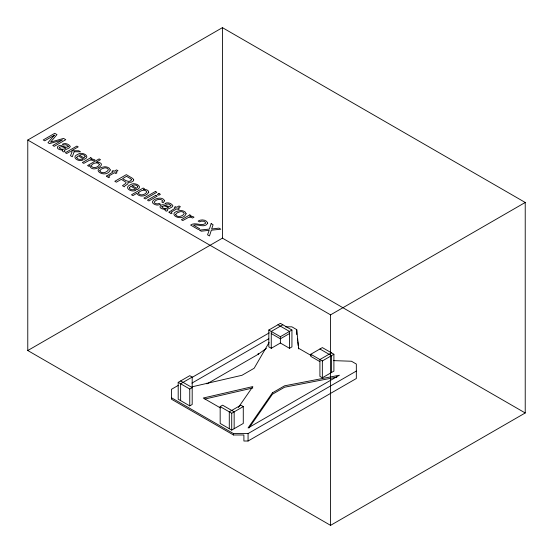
<?xml version="1.0" encoding="UTF-8"?>
<svg xmlns="http://www.w3.org/2000/svg" width="553" height="553" viewBox="0 0 553 553"><rect width="100%" height="100%" fill="white"/><g stroke="black" fill="none" stroke-linecap="round" stroke-linejoin="round"><path stroke-width="0.83" d="M269.09 342.487L254.152 368.263L241.986 375.287L191.995 386.83M238.329 407.52L252.839 386.575L203.269 398.022L220.371 407.9M249.037 427.96L272.394 394.248L284.56 387.224L336.874 377.118M207.762 383.409L258.355 354.197L266.38 348.355M27.774 140.033L222.43 27.65L525.226 202.467L525.226 412.967L330.57 525.35L27.774 350.533L27.774 140.033L330.57 314.851L525.226 202.467M27.774 350.533L222.43 238.149L525.226 412.967M178.197 382.351L189.755 375.681L192.188 377.084L192.188 404.478L189.755 405.881L178.197 399.211L178.197 382.351L189.755 389.022L192.188 387.618L180.631 380.948M268.827 330.03L280.378 323.36L291.936 330.03L291.936 346.89L289.502 348.293L280.378 343.026L271.26 348.293L268.827 346.89L268.827 330.03L280.378 336.701L291.936 330.03M192.188 377.084L180.631 383.761L180.631 400.614M282.811 324.763L271.26 331.434L271.26 348.293M178.149 385.455L171.43 389.333L171.43 399.183L233.47 434.983L243.894 434.983L243.894 441.018L248.069 441.018L356.332 378.515L356.332 364.047L351.466 361.24L333.611 360.632M192.333 377.264L269.242 332.858M191.919 383.118L268.772 338.754M289.502 333.542L280.378 338.809L271.26 333.542M229.288 428.706L229.288 411.847L240.845 405.176L243.279 406.579L243.279 423.439L231.721 430.11L220.17 423.439L220.17 406.579L222.603 405.176L234.154 411.847L234.154 428.706M319.917 361.634L310.793 356.367L310.793 354.259L322.351 347.588L333.901 354.259L333.901 371.118L322.351 377.789L319.917 376.386L319.917 359.526L331.475 352.855M220.17 406.579L231.721 413.257L243.279 406.579M310.793 354.259L322.351 360.936L333.901 354.259M171.43 397.759L233.47 433.58L248.069 433.58L356.332 371.07M204.949 399.038L252.839 387.978M285.369 326.823L291.86 326.823L296.726 329.636L298.627 348.293L311.09 355.482M277.952 324.763L289.502 331.434L289.502 348.293M319.917 348.991L331.475 355.669L331.475 372.522M258.355 354.197L258.216 353.505L258.216 354.114M207.016 383.837L206.877 383.146L206.877 383.754M297.645 340.102L297.486 338.498L297.486 340.226M297.811 341.699L298.219 345.694M298.378 347.298L298.544 348.895M330.57 314.851L330.57 525.35M322.351 360.936L322.351 377.789M296.726 329.636L296.726 334.6M280.378 336.701L280.378 343.026M248.069 433.58L248.069 441.018M233.47 433.58L233.47 434.983M231.721 413.257L231.721 430.11M222.43 27.65L222.43 238.149M189.755 389.022L189.755 405.881M164.504 200.808L163.197 202.799L161.829 202.004L162.547 200.933L162.347 200.373C159.99 198.223 155.974 199.661 154.308 201.983A2.447 1.41 0 0 0 154.64 203.11L157.045 203.946L159.229 203.504L160.598 204.299L158.739 204.893A4.071 2.35 0 0 1 156.14 204.935C145.211 201.769 161.981 194.144 164.504 200.808M106.529 176.082L108.568 177.686L109.681 177.043L108.699 176.407L108.989 175.895L114.471 172.736L115.812 173.511L116.959 172.84L115.618 172.066L117.962 170.718L116.538 169.895L114.194 171.243L113.061 170.587L111.906 171.257L113.04 171.914L106.529 176.082M168.969 212.131L171.015 213.741L172.128 213.099L171.147 212.463L171.437 211.951L176.919 208.785L178.253 209.559L179.407 208.896L178.066 208.122L180.409 206.767L178.985 205.944L176.642 207.299L175.501 206.642L174.354 207.306L175.488 207.963L168.969 212.131M76.736 157.349C76.991 159.458 80.074 159.686 81.72 159.146L83.102 159.948C78.83 162.409 70.404 157.163 77.994 154.266C81.644 151.266 91.383 156.133 84.333 159.375L78.187 155.822L76.736 157.349M129.374 187.744C129.623 189.845 132.706 190.073 134.351 189.534L135.741 190.336C131.462 192.797 123.036 187.55 130.626 184.654C134.275 181.654 144.015 186.52 136.971 189.762L130.819 186.209L129.374 187.744M68.254 146.241L68.213 146.704C65.116 148.951 61.093 143.227 57.788 146.421C55.791 149.061 60.941 150.292 62.828 149.994L62.295 150.589L62.842 151.494L63.954 151.978L64.991 151.37C61.957 149.953 70.051 148.861 70.252 146.663L70.176 146.248C68.524 143.877 64.908 142.75 62.316 144.25L63.63 145.01L66.014 144.741L68.254 146.241M170.849 205.467L170.808 205.937C167.711 208.184 163.688 202.453 160.384 205.654C158.379 208.294 163.536 209.525 165.423 209.228L164.891 209.815L165.437 210.728L166.55 211.205L167.587 210.603C164.552 209.186 172.647 208.094 172.847 205.896L172.771 205.481C171.119 203.11 167.504 201.983 164.912 203.483L166.225 204.244L168.61 203.974L170.849 205.467M99.858 170.58L99.81 171.001C101.586 174.167 107.047 172.577 108.395 169.792L107.946 168.865L106.681 168.119A2.717 1.569 0 0 0 104.476 167.918L101.51 168.948L99.858 170.58M175.695 214.364L175.64 214.778C177.416 217.951 182.877 216.361 184.225 213.569L183.783 212.642L182.511 211.903A2.717 1.569 0 0 0 180.306 211.695L177.34 212.732L175.695 214.364M133.708 179.87L133.155 181.121L131.296 182.186L127.971 182.359L127.943 183.852L124.84 185.967L124.377 186.817L122.462 185.711L125.821 183.34L126.049 182.324L121.314 179.345L116.372 182.193L114.817 181.294L126.326 174.651L132.761 178.474L133.708 179.87M99.485 164.518C98.399 167.324 93.284 168.962 91.273 166.17L91.245 165.658C92.648 163.038 97.791 161.531 99.485 164.518M89.932 165.693C91.473 174.209 110.165 162.955 96.305 162.091L100.48 159.679L99.111 158.891L87.554 165.561L88.86 166.308L89.932 165.693M110.275 169.951C106.397 179.359 88.895 169.197 104.476 166.806A4.901 2.827 0 0 1 107.676 167.296L109.328 168.23L110.275 169.951M186.105 213.734C182.234 223.142 164.725 212.974 180.306 210.582A4.901 2.827 0 0 1 183.506 211.073L185.158 212.013L186.105 213.734M59.323 147.312L59.24 147.741C60.678 149.815 64.072 149.656 65.918 148.135L61.583 146.628L59.323 147.312M161.918 206.546L161.835 206.974C163.273 209.048 166.667 208.889 168.513 207.368L164.179 205.861L161.918 206.546M85.183 156.361L84.008 157.888L79.342 155.199C81.111 154.287 84.346 154.142 85.183 156.361M137.815 186.748L136.639 188.276L131.98 185.587C133.743 184.674 136.978 184.529 137.815 186.748M131.517 179.78C129.616 183.333 124.764 180.112 122.614 178.591L126.547 176.324L131.013 178.972L131.517 179.78M207.714 223.129C205.045 228.486 197.919 223.751 193.529 225.202L199.661 228.742L198.327 229.509L190.619 225.064C195.181 221.712 201.002 226.502 205.391 223.523L205.37 222.237L203.898 221.297L201.534 221.117L199.571 221.871L198.14 221.041C201.009 219.168 206.573 219.458 207.714 223.129M148.743 192.223C146.939 196.073 140.082 197.628 137.227 194.082L137.199 193.128L132.914 195.61L131.496 194.794L143.199 188.034L144.575 188.829L143.462 189.472C145.418 189.292 148.577 189.797 148.743 192.223M211.149 223.619L209.4 229.087L199.377 230.117L201.257 231.202L209.179 230.311L207.548 234.838L209.483 235.951L211.336 230.207L220.813 229.198L218.953 228.126L211.633 228.983L213.099 224.746L211.149 223.619M74.157 151.757L72.298 156.748L70.494 155.711L72.111 151.75L69.844 151.695L66.692 153.513L65.337 152.732L76.853 146.082L78.208 146.87L71.524 150.727L78.706 150.755L80.51 151.798L74.157 151.757M138.741 192.513L138.54 193.522C140.6 196.177 145.245 194.663 146.752 192.14L146.739 191.628C144.796 188.967 140.628 190.509 138.741 192.513M272.394 392.844L248.069 427.96L339.411 375.224L284.56 385.821L272.394 392.844M54.381 135.195L47.98 142.709L49.521 143.6L62.517 139.888L52.777 145.48L54.256 146.331L65.772 139.688L63.56 138.409L50.544 142.135L56.966 134.607L54.733 133.314L43.224 139.964L44.71 140.821L54.381 135.195M90.754 157.716L82.362 162.561L83.773 163.37L89.586 160.183L91.964 160.107L93.498 160.84L94.985 159.983L93.63 159.333L90.644 159.326L92.095 158.483L90.754 157.716M155.434 191.456L143.918 198.098L145.335 198.914L156.845 192.264L155.434 191.456M155.801 195.313L147.451 200.138L148.881 200.967L157.239 196.142L155.801 195.313M158.96 193.488L157.363 194.414L158.794 195.237L160.398 194.317L158.96 193.488M189.783 214.889L181.391 219.735L182.801 220.543L188.614 217.357L190.992 217.281L192.527 218.02L194.013 217.156L192.658 216.506L189.672 216.5L191.124 215.663L189.783 214.889"/></g></svg>
